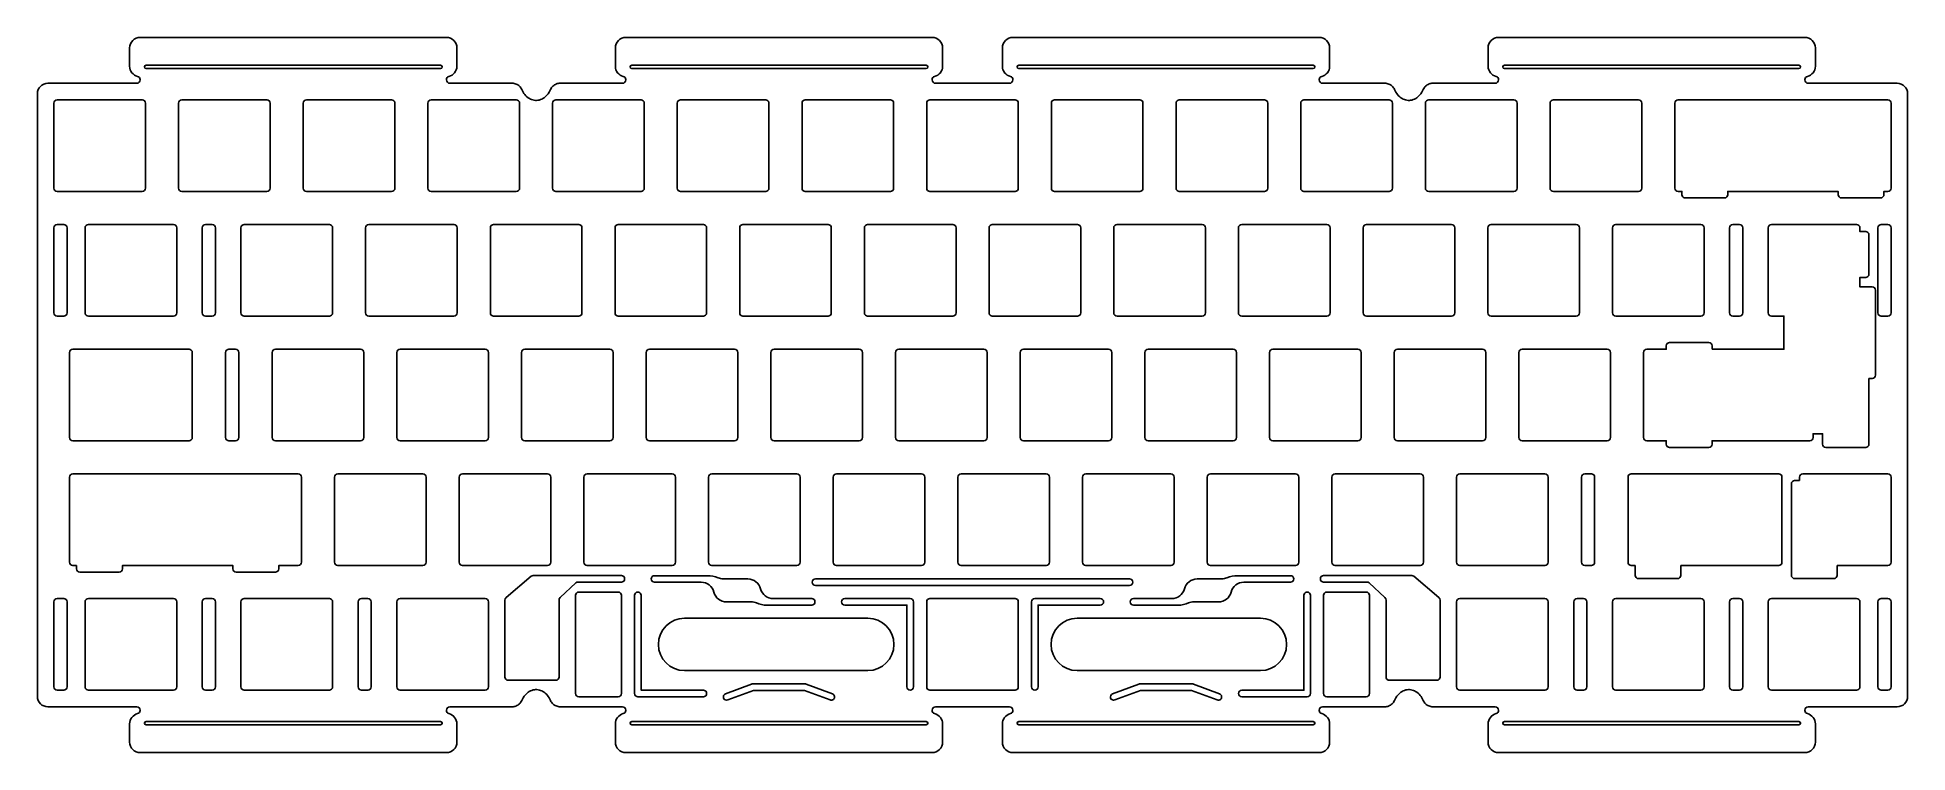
# Model space of a CAD drawing. Header units: millimetres. Extents: x 0 to 286, y -7 to 103.
import ezdxf

# ---------------------------------------------------------------- set-up
doc = ezdxf.new("R2010")
doc.units = ezdxf.units.MM
doc.layers.get('0').update_dxf_attribs({"linetype": 'CONTINUOUS'})

msp = doc.modelspace()

# ---------------------------------------------------------------- linework, layer by layer
for p, q in [((14.57, 101.12), (14.57, 98.32)), ((62.97, 102.72), (16.17, 102.72)), ((64.57, 98.32), (64.57, 101.12)), ((88.78, 101.12), (88.78, 98.32)), ((137.18, 102.72), (90.38, 102.72)), ((138.78, 98.32), (138.78, 101.12)), ((147.92, 101.12), (147.92, 98.32)), ((196.32, 102.72), (149.52, 102.72)), ((197.92, 98.32), (197.92, 101.12)), ((222.13, 101.12), (222.13, 98.32)), ((270.53, 102.72), (223.73, 102.72)), ((272.13, 98.32), (272.13, 101.12)), ((15.67, 95.72), (2.07, 95.72)), ((16.17, 96.29), (16.17, 96.22)), ((62.97, 96.22), (62.97, 96.29)), ((73.01, 95.72), (63.47, 95.72)), ((89.88, 95.72), (80.34, 95.72)), ((90.38, 96.29), (90.38, 96.22)), ((137.18, 96.22), (137.18, 96.29)), ((149.02, 95.72), (137.68, 95.72)), ((149.52, 96.29), (149.52, 96.22)), ((196.32, 96.22), (196.32, 96.29)), ((206.36, 95.72), (196.82, 95.72)), ((223.23, 95.72), (213.69, 95.72)), ((223.73, 96.29), (223.73, 96.22)), ((270.53, 96.22), (270.53, 96.29)), ((284.63, 95.72), (271.03, 95.72)), ((0.47, 94.12), (0.47, 2.07)), ((286.23, 2.07), (286.23, 94.12)), ((2.07, 0.47), (15.67, 0.47)), ((63.47, 0.47), (73.01, 0.47)), ((80.34, 0.47), (89.88, 0.47)), ((137.68, 0.47), (149.02, 0.47)), ((196.82, 0.47), (206.36, 0.47)), ((213.69, 0.47), (223.23, 0.47)), ((271.03, 0.47), (284.63, 0.47)), ((14.57, -2.13), (14.57, -4.93)), ((16.17, -0.03), (16.17, -0.09)), ((62.97, -0.09), (62.97, -0.03)), ((64.57, -4.93), (64.57, -2.13)), ((88.78, -2.13), (88.78, -4.93)), ((90.38, -0.03), (90.38, -0.09)), ((137.18, -0.09), (137.18, -0.03)), ((138.78, -4.93), (138.78, -2.13)), ((147.92, -2.13), (147.92, -4.93)), ((149.52, -0.03), (149.52, -0.09)), ((196.32, -0.09), (196.32, -0.03)), ((197.92, -4.93), (197.92, -2.13)), ((222.13, -2.13), (222.13, -4.93)), ((223.73, -0.03), (223.73, -0.09)), ((270.53, -0.09), (270.53, -0.03)), ((272.13, -4.93), (272.13, -2.13)), ((16.17, -6.53), (62.97, -6.53)), ((90.38, -6.53), (137.18, -6.53)), ((149.52, -6.53), (196.32, -6.53)), ((223.73, -6.53), (270.53, -6.53))]:
    msp.add_line(p, q)
for points in [[(17.07, 98.47, 1), (17.07, 97.97), (62.07, 97.97, 1), (62.07, 98.47)], [(136.28, 97.97, 1), (136.28, 98.47), (91.28, 98.47, 1), (91.28, 97.97)], [(195.42, 97.97, 1), (195.42, 98.47), (150.42, 98.47, 1), (150.42, 97.97)], [(269.63, 97.97, 1), (269.63, 98.47), (224.63, 98.47, 1), (224.63, 97.97)], [(16.5, 79.2, 0.414214), (17, 79.7), (17, 92.7, 0.414214), (16.5, 93.2), (3.5, 93.2, 0.414214), (3, 92.7), (3, 79.7, 0.414214), (3.5, 79.2)], [(35.55, 79.2, 0.414214), (36.05, 79.7), (36.05, 92.7, 0.414214), (35.55, 93.2), (22.55, 93.2, 0.414214), (22.05, 92.7), (22.05, 79.7, 0.414214), (22.55, 79.2)], [(54.6, 79.2, 0.414214), (55.1, 79.7), (55.1, 92.7, 0.414214), (54.6, 93.2), (41.6, 93.2, 0.414214), (41.1, 92.7), (41.1, 79.7, 0.414214), (41.6, 79.2)], [(74.15, 92.7, 0.414214), (73.65, 93.2), (60.65, 93.2, 0.414214), (60.15, 92.7), (60.15, 79.7, 0.414214), (60.65, 79.2), (73.65, 79.2, 0.414214), (74.15, 79.7)], [(92.7, 79.2, 0.414214), (93.2, 79.7), (93.2, 92.7, 0.414214), (92.7, 93.2), (79.7, 93.2, 0.414214), (79.2, 92.7), (79.2, 79.7, 0.414214), (79.7, 79.2)], [(111.75, 79.2, 0.414214), (112.25, 79.7), (112.25, 92.7, 0.414214), (111.75, 93.2), (98.75, 93.2, 0.414214), (98.25, 92.7), (98.25, 79.7, 0.414214), (98.75, 79.2)], [(131.3, 92.7, 0.414214), (130.8, 93.2), (117.8, 93.2, 0.414214), (117.3, 92.7), (117.3, 79.7, 0.414214), (117.8, 79.2), (130.8, 79.2, 0.414214), (131.3, 79.7)], [(150.35, 92.7, 0.414214), (149.85, 93.2), (136.85, 93.2, 0.414214), (136.35, 92.7), (136.35, 79.7, 0.414214), (136.85, 79.2), (149.85, 79.2, 0.414214), (150.35, 79.7)], [(155.4, 79.7, 0.414214), (155.9, 79.2), (168.9, 79.2, 0.414214), (169.4, 79.7), (169.4, 92.7, 0.414214), (168.9, 93.2), (155.9, 93.2, 0.414214), (155.4, 92.7)], [(174.45, 79.7, 0.414214), (174.95, 79.2), (187.95, 79.2, 0.414214), (188.45, 79.7), (188.45, 92.7, 0.414214), (187.95, 93.2), (174.95, 93.2, 0.414214), (174.45, 92.7)], [(194, 93.2, 0.414214), (193.5, 92.7), (193.5, 79.7, 0.414214), (194, 79.2), (207, 79.2, 0.414214), (207.5, 79.7), (207.5, 92.7, 0.414214), (207, 93.2)], [(212.55, 79.7, 0.414214), (213.05, 79.2), (226.05, 79.2, 0.414214), (226.55, 79.7), (226.55, 92.7, 0.414214), (226.05, 93.2), (213.05, 93.2, 0.414214), (212.55, 92.7)], [(245.6, 92.7, 0.414214), (245.1, 93.2), (232.1, 93.2, 0.414214), (231.6, 92.7), (231.6, 79.7, 0.414214), (232.1, 79.2), (245.1, 79.2, 0.414214), (245.6, 79.7)], [(275.61, 78.7, 0.414214), (276.11, 78.2), (282.11, 78.2, 0.414214), (282.61, 78.7), (282.61, 79.2), (283.2, 79.2, 0.414214), (283.7, 79.7), (283.7, 92.7, 0.414214), (283.2, 93.2), (251.15, 93.2, 0.414214), (250.65, 92.7), (250.65, 79.7, 0.414214), (251.15, 79.2), (251.74, 79.2), (251.74, 78.7, 0.414214), (252.24, 78.2), (258.24, 78.2, 0.414214), (258.74, 78.7), (258.74, 79.2), (275.61, 79.2)], [(3.5, 74.15, 0.414214), (3, 73.65), (3, 60.65, 0.414214), (3.5, 60.15), (4.5, 60.15, 0.414214), (5, 60.65), (5, 73.65, 0.414214), (4.5, 74.15)], [(7.76, 60.65, 0.414214), (8.26, 60.15), (21.26, 60.15, 0.414214), (21.76, 60.65), (21.76, 73.65, 0.414214), (21.26, 74.15), (8.26, 74.15, 0.414214), (7.76, 73.65)], [(26.17, 74.15, 0.414214), (25.67, 73.65), (25.67, 60.65, 0.414214), (26.17, 60.15), (27.17, 60.15, 0.414214), (27.67, 60.65), (27.67, 73.65, 0.414214), (27.17, 74.15)], [(31.58, 60.65, 0.414214), (32.08, 60.15), (45.08, 60.15, 0.414214), (45.58, 60.65), (45.58, 73.65, 0.414214), (45.08, 74.15), (32.08, 74.15, 0.414214), (31.58, 73.65)], [(64.62, 73.65, 0.414214), (64.12, 74.15), (51.12, 74.15, 0.414214), (50.62, 73.65), (50.62, 60.65, 0.414214), (51.12, 60.15), (64.12, 60.15, 0.414214), (64.62, 60.65)], [(69.68, 60.65, 0.414214), (70.18, 60.15), (83.18, 60.15, 0.414214), (83.68, 60.65), (83.68, 73.65, 0.414214), (83.18, 74.15), (70.18, 74.15, 0.414214), (69.68, 73.65)], [(89.23, 74.15, 0.414214), (88.73, 73.65), (88.73, 60.65, 0.414214), (89.23, 60.15), (102.23, 60.15, 0.414214), (102.72, 60.65), (102.72, 73.65, 0.414214), (102.23, 74.15)], [(121.78, 73.65, 0.414214), (121.28, 74.15), (108.28, 74.15, 0.414214), (107.78, 73.65), (107.78, 60.65, 0.414214), (108.28, 60.15), (121.28, 60.15, 0.414214), (121.78, 60.65)], [(140.33, 60.15, 0.414214), (140.83, 60.65), (140.83, 73.65, 0.414214), (140.33, 74.15), (127.33, 74.15, 0.414214), (126.83, 73.65), (126.83, 60.65, 0.414214), (127.33, 60.15)], [(145.88, 60.65, 0.414214), (146.38, 60.15), (159.38, 60.15, 0.414214), (159.88, 60.65), (159.88, 73.65, 0.414214), (159.38, 74.15), (146.38, 74.15, 0.414214), (145.88, 73.65)], [(178.93, 73.65, 0.414214), (178.43, 74.15), (165.43, 74.15, 0.414214), (164.93, 73.65), (164.93, 60.65, 0.414214), (165.43, 60.15), (178.43, 60.15, 0.414214), (178.93, 60.65)], [(184.48, 74.15, 0.414214), (183.98, 73.65), (183.98, 60.65, 0.414214), (184.48, 60.15), (197.48, 60.15, 0.414214), (197.98, 60.65), (197.98, 73.65, 0.414214), (197.48, 74.15)], [(217.03, 73.65, 0.414214), (216.53, 74.15), (203.53, 74.15, 0.414214), (203.03, 73.65), (203.03, 60.65, 0.414214), (203.53, 60.15), (216.53, 60.15, 0.414214), (217.03, 60.65)], [(222.08, 60.65, 0.414214), (222.58, 60.15), (235.58, 60.15, 0.414214), (236.08, 60.65), (236.08, 73.65, 0.414214), (235.58, 74.15), (222.58, 74.15, 0.414214), (222.08, 73.65)], [(254.63, 60.15, 0.414214), (255.13, 60.65), (255.13, 73.65, 0.414214), (254.63, 74.15), (241.63, 74.15, 0.414214), (241.13, 73.65), (241.13, 60.65, 0.414214), (241.63, 60.15)], [(256.36, 55.1), (267.32, 55.1), (267.32, 60.15), (265.44, 60.15, -0.414214), (264.94, 60.65), (264.94, 73.65, -0.414214), (265.44, 74.15), (278.44, 74.15, -0.414214), (278.94, 73.65), (278.94, 73.06), (279.82, 73.06, -0.414214), (280.32, 72.56), (280.32, 66.56, -0.414214), (279.82, 66.06), (278.94, 66.06), (278.94, 64.62), (280.82, 64.62, -0.414214), (281.32, 64.12), (281.32, 51.12, -0.414214), (280.82, 50.62), (280.32, 50.62), (280.32, 40.6, -0.414214), (279.82, 40.1), (273.73, 40.1, -0.414214), (273.23, 40.6), (273.23, 42.19), (271.79, 42.19), (271.79, 41.6, -0.414214), (271.29, 41.1), (256.36, 41.1), (256.36, 40.6, -0.414214), (255.86, 40.1), (249.86, 40.1, -0.414214), (249.36, 40.6), (249.36, 41.1), (246.39, 41.1, -0.414214), (245.89, 41.6), (245.89, 54.6, -0.414214), (246.39, 55.1), (249.36, 55.1), (249.36, 55.6, -0.414214), (249.86, 56.1), (255.86, 56.1, -0.414214), (256.36, 55.6)], [(259.53, 74.15, 0.414214), (259.03, 73.65), (259.03, 60.65, 0.414214), (259.53, 60.15), (260.53, 60.15, 0.414214), (261.03, 60.65), (261.03, 73.65, 0.414214), (260.53, 74.15)], [(283.2, 60.15, 0.414214), (283.7, 60.65), (283.7, 73.65, 0.414214), (283.2, 74.15), (282.2, 74.15, 0.414214), (281.7, 73.65), (281.7, 60.65, 0.414214), (282.2, 60.15)], [(24.14, 54.6, 0.414214), (23.64, 55.1), (5.88, 55.1, 0.414214), (5.38, 54.6), (5.38, 41.6, 0.414214), (5.88, 41.1), (23.64, 41.1, 0.414214), (24.14, 41.6)], [(30.74, 41.1, 0.414214), (31.24, 41.6), (31.24, 54.6, 0.414214), (30.74, 55.1), (29.74, 55.1, 0.414214), (29.24, 54.6), (29.24, 41.6, 0.414214), (29.74, 41.1)], [(50.34, 54.6, 0.414214), (49.84, 55.1), (36.84, 55.1, 0.414214), (36.34, 54.6), (36.34, 41.6, 0.414214), (36.84, 41.1), (49.84, 41.1, 0.414214), (50.34, 41.6)], [(68.89, 41.1, 0.414214), (69.39, 41.6), (69.39, 54.6, 0.414214), (68.89, 55.1), (55.89, 55.1, 0.414214), (55.39, 54.6), (55.39, 41.6, 0.414214), (55.89, 41.1)], [(88.44, 54.6, 0.414214), (87.94, 55.1), (74.94, 55.1, 0.414214), (74.44, 54.6), (74.44, 41.6, 0.414214), (74.94, 41.1), (87.94, 41.1, 0.414214), (88.44, 41.6)], [(93.49, 41.6, 0.414214), (93.99, 41.1), (106.99, 41.1, 0.414214), (107.49, 41.6), (107.49, 54.6, 0.414214), (106.99, 55.1), (93.99, 55.1, 0.414214), (93.49, 54.6)], [(126.04, 41.1, 0.414214), (126.54, 41.6), (126.54, 54.6, 0.414214), (126.04, 55.1), (113.04, 55.1, 0.414214), (112.54, 54.6), (112.54, 41.6, 0.414214), (113.04, 41.1)], [(145.09, 41.1, 0.414214), (145.59, 41.6), (145.59, 54.6, 0.414214), (145.09, 55.1), (132.09, 55.1, 0.414214), (131.59, 54.6), (131.59, 41.6, 0.414214), (132.09, 41.1)], [(150.64, 41.6, 0.414214), (151.14, 41.1), (164.14, 41.1, 0.414214), (164.64, 41.6), (164.64, 54.6, 0.414214), (164.14, 55.1), (151.14, 55.1, 0.414214), (150.64, 54.6)], [(170.19, 55.1, 0.414214), (169.69, 54.6), (169.69, 41.6, 0.414214), (170.19, 41.1), (183.19, 41.1, 0.414214), (183.69, 41.6), (183.69, 54.6, 0.414214), (183.19, 55.1)], [(202.74, 54.6, 0.414214), (202.24, 55.1), (189.24, 55.1, 0.414214), (188.74, 54.6), (188.74, 41.6, 0.414214), (189.24, 41.1), (202.24, 41.1, 0.414214), (202.74, 41.6)], [(221.79, 54.6, 0.414214), (221.29, 55.1), (208.29, 55.1, 0.414214), (207.79, 54.6), (207.79, 41.6, 0.414214), (208.29, 41.1), (221.29, 41.1, 0.414214), (221.79, 41.6)], [(240.84, 54.6, 0.414214), (240.34, 55.1), (227.34, 55.1, 0.414214), (226.84, 54.6), (226.84, 41.6, 0.414214), (227.34, 41.1), (240.34, 41.1, 0.414214), (240.84, 41.6)], [(6.47, 22.05), (5.88, 22.05, -0.414214), (5.38, 22.55), (5.38, 35.55, -0.414214), (5.88, 36.05), (40.31, 36.05, -0.414214), (40.81, 35.55), (40.81, 22.55, -0.414214), (40.31, 22.05), (37.34, 22.05), (37.34, 21.55, -0.414214), (36.84, 21.05), (30.84, 21.05, -0.414214), (30.34, 21.55), (30.34, 22.05), (13.47, 22.05), (13.47, 21.55, -0.414214), (12.97, 21.05), (6.97, 21.05, -0.414214), (6.47, 21.55)], [(46.36, 36.05, 0.414214), (45.86, 35.55), (45.86, 22.55, 0.414214), (46.36, 22.05), (59.36, 22.05, 0.414214), (59.86, 22.55), (59.86, 35.55, 0.414214), (59.36, 36.05)], [(78.41, 22.05, 0.414214), (78.91, 22.55), (78.91, 35.55, 0.414214), (78.41, 36.05), (65.41, 36.05, 0.414214), (64.91, 35.55), (64.91, 22.55, 0.414214), (65.41, 22.05)], [(83.96, 22.55, 0.414214), (84.46, 22.05), (97.46, 22.05, 0.414214), (97.96, 22.55), (97.96, 35.55, 0.414214), (97.46, 36.05), (84.46, 36.05, 0.414214), (83.96, 35.55)], [(116.51, 22.05, 0.414214), (117.01, 22.55), (117.01, 35.55, 0.414214), (116.51, 36.05), (103.51, 36.05, 0.414214), (103.01, 35.55), (103.01, 22.55, 0.414214), (103.51, 22.05)], [(135.56, 22.05, 0.414214), (136.06, 22.55), (136.06, 35.55, 0.414214), (135.56, 36.05), (122.56, 36.05, 0.414214), (122.06, 35.55), (122.06, 22.55, 0.414214), (122.56, 22.05)], [(141.61, 36.05, 0.414214), (141.11, 35.55), (141.11, 22.55, 0.414214), (141.61, 22.05), (154.61, 22.05, 0.414214), (155.11, 22.55), (155.11, 35.55, 0.414214), (154.61, 36.05)], [(174.16, 35.55, 0.414214), (173.66, 36.05), (160.66, 36.05, 0.414214), (160.16, 35.55), (160.16, 22.55, 0.414214), (160.66, 22.05), (173.66, 22.05, 0.414214), (174.16, 22.55)], [(193.21, 35.55, 0.414214), (192.71, 36.05), (179.71, 36.05, 0.414214), (179.21, 35.55), (179.21, 22.55, 0.414214), (179.71, 22.05), (192.71, 22.05, 0.414214), (193.21, 22.55)], [(212.26, 35.55, 0.414214), (211.76, 36.05), (198.76, 36.05, 0.414214), (198.26, 35.55), (198.26, 22.55, 0.414214), (198.76, 22.05), (211.76, 22.05, 0.414214), (212.26, 22.55)], [(217.81, 36.05, 0.414214), (217.31, 35.55), (217.31, 22.55, 0.414214), (217.81, 22.05), (230.81, 22.05, 0.414214), (231.31, 22.55), (231.31, 35.55, 0.414214), (230.81, 36.05)], [(236.91, 36.05, 0.414214), (236.41, 35.55), (236.41, 22.55, 0.414214), (236.91, 22.05), (237.91, 22.05, 0.414214), (238.41, 22.55), (238.41, 35.55, 0.414214), (237.91, 36.05)], [(266.53, 22.05), (251.59, 22.05), (251.59, 20.55, -0.414214), (251.09, 20.05), (245.09, 20.05, -0.414214), (244.59, 20.55), (244.59, 22.05), (244.01, 22.05, -0.414214), (243.51, 22.55), (243.51, 35.55, -0.414214), (244.01, 36.05), (266.53, 36.05, -0.414214), (267.03, 35.55), (267.03, 22.55, -0.414214)], [(268.97, 35.05), (269.7, 35.05), (269.7, 35.55, -0.414214), (270.2, 36.05), (283.2, 36.05, -0.414214), (283.7, 35.55), (283.7, 22.55, -0.414214), (283.2, 22.05), (275.47, 22.05), (275.47, 20.55, -0.414214), (274.97, 20.05), (268.97, 20.05, -0.414214), (268.47, 20.55), (268.47, 34.55, -0.414214)], [(89.7, 19.53, 1), (89.7, 20.53), (76.23, 20.53, 0.178454), (75.9, 20.41), (72.09, 17.15, 0.219532), (71.91, 16.77), (71.91, 5.02, 0.414214), (72.41, 4.52), (79.68, 4.52, 0.414214), (80.18, 5.02), (80.18, 16.78, -0.207478), (80.33, 17.15), (82.73, 19.39, -0.190375), (83.07, 19.53)], [(103.84, 18, 0.341999), (105.77, 16.5), (109.54, 16.5, -0.103148), (110.34, 16.33, 0.103148), (111.94, 16), (118.78, 16, 1), (118.78, 17), (112.91, 17, -0.341999), (110.97, 18.5, 0.341999), (109.04, 20), (105.27, 20, -0.103148), (104.48, 20.17, 0.103148), (102.88, 20.5), (94.75, 20.5, 1), (94.75, 19.5), (101.9, 19.5, -0.341999)], [(119.35, 20.02, 1), (119.35, 19.02), (167.35, 19.02, 1), (167.35, 20.02)], [(167.93, 17, 1), (167.93, 16), (174.76, 16, 0.103148), (176.36, 16.33, -0.103148), (177.16, 16.5), (180.93, 16.5, 0.341999), (182.86, 18, -0.341999), (184.8, 19.5), (191.95, 19.5, 1), (191.95, 20.5), (183.82, 20.5, 0.103148), (182.22, 20.17, -0.103148), (181.43, 20), (177.66, 20, 0.341999), (175.73, 18.5, -0.341999), (173.79, 17)], [(214.29, 4.52, 0.414214), (214.79, 5.02), (214.79, 16.77, 0.219532), (214.61, 17.15), (210.8, 20.41, 0.178454), (210.47, 20.53), (197, 20.53, 1), (197, 19.53), (203.63, 19.53, -0.190375), (203.97, 19.39), (206.37, 17.15, -0.207478), (206.53, 16.78), (206.53, 5.02, 0.414214), (207.03, 4.52)], [(83.2, 18, 0.414214), (82.7, 17.5), (82.7, 2.5, 0.414214), (83.2, 2), (89.2, 2, 0.428236), (89.7, 2.52, -0.01191), (89.7, 2.6), (89.7, 17.5, 0.414214), (89.2, 18)], [(91.73, 2.5, 0.414214), (92.23, 2), (102.23, 2, 1), (102.23, 3), (92.73, 3), (92.73, 17.5, 1), (91.73, 17.5)], [(184.48, 3, 1), (184.48, 2), (194.48, 2, 0.414214), (194.98, 2.5), (194.98, 17.5, 1), (193.98, 17.5), (193.98, 3)], [(197, 2.52, 0.01191), (197, 2.6), (197, 17.5, -0.414214), (197.5, 18), (203.5, 18, -0.414214), (204, 17.5), (204, 2.5, -0.414214), (203.5, 2), (197.5, 2, -0.428236)], [(5, 16.5, 0.414214), (4.5, 17), (3.5, 17, 0.414214), (3, 16.5), (3, 3.5, 0.414214), (3.5, 3), (4.5, 3, 0.414214), (5, 3.5)], [(21.76, 16.5, 0.414214), (21.26, 17), (8.26, 17, 0.414214), (7.76, 16.5), (7.76, 3.5, 0.414214), (8.26, 3), (21.26, 3, 0.414214), (21.76, 3.5)], [(26.17, 17, 0.414214), (25.67, 16.5), (25.67, 3.5, 0.414214), (26.17, 3), (27.17, 3, 0.414214), (27.67, 3.5), (27.67, 16.5, 0.414214), (27.17, 17)], [(45.08, 3, 0.414214), (45.58, 3.5), (45.58, 16.5, 0.414214), (45.08, 17), (32.08, 17, 0.414214), (31.58, 16.5), (31.58, 3.5, 0.414214), (32.08, 3)], [(49.98, 17, 0.414214), (49.48, 16.5), (49.48, 3.5, 0.414214), (49.98, 3), (50.98, 3, 0.414214), (51.48, 3.5), (51.48, 16.5, 0.414214), (50.98, 17)], [(68.89, 3, 0.414214), (69.39, 3.5), (69.39, 16.5, 0.414214), (68.89, 17), (55.89, 17, 0.414214), (55.39, 16.5), (55.39, 3.5, 0.414214), (55.89, 3)], [(133.33, 3.5, 1), (134.33, 3.5), (134.33, 16.5, 0.414214), (133.83, 17), (123.83, 17, 1), (123.83, 16), (133.33, 16)], [(136.85, 17, 0.414214), (136.35, 16.5), (136.35, 3.5, 0.414214), (136.85, 3), (149.85, 3, 0.414214), (150.35, 3.5), (150.35, 16.5, 0.414214), (149.85, 17)], [(162.88, 16, 1), (162.88, 17), (152.88, 17, 0.414214), (152.38, 16.5), (152.38, 3.5, 1), (153.38, 3.5), (153.38, 16)], [(217.81, 17, 0.414214), (217.31, 16.5), (217.31, 3.5, 0.414214), (217.81, 3), (230.81, 3, 0.414214), (231.31, 3.5), (231.31, 16.5, 0.414214), (230.81, 17)], [(237.22, 16.5, 0.414214), (236.72, 17), (235.72, 17, 0.414214), (235.22, 16.5), (235.22, 3.5, 0.414214), (235.72, 3), (236.72, 3, 0.414214), (237.22, 3.5)], [(255.13, 16.5, 0.414214), (254.63, 17), (241.63, 17, 0.414214), (241.13, 16.5), (241.13, 3.5, 0.414214), (241.63, 3), (254.63, 3, 0.414214), (255.13, 3.5)], [(260.53, 3, 0.414214), (261.03, 3.5), (261.03, 16.5, 0.414214), (260.53, 17), (259.53, 17, 0.414214), (259.03, 16.5), (259.03, 3.5, 0.414214), (259.53, 3)], [(278.94, 16.5, 0.414214), (278.44, 17), (265.44, 17, 0.414214), (264.94, 16.5), (264.94, 3.5, 0.414214), (265.44, 3), (278.44, 3, 0.414214), (278.94, 3.5)], [(283.2, 3, 0.414214), (283.7, 3.5), (283.7, 16.5, 0.414214), (283.2, 17), (282.2, 17, 0.414214), (281.7, 16.5), (281.7, 3.5, 0.414214), (282.2, 3)], [(127.35, 6, 1), (127.35, 14), (99.35, 14, 1), (99.35, 6)], [(159.35, 14, 1), (159.35, 6), (187.35, 6, 1), (187.35, 14)], [(105.6, 2.44, 1), (105.96, 1.51), (109.87, 2.97), (117.69, 2.97), (121.6, 1.51, 1), (121.96, 2.44), (117.96, 3.94, 0.089934), (117.78, 3.97), (109.78, 3.97, 0.089934), (109.6, 3.94)], [(177.1, 3.94, 0.089934), (176.92, 3.97), (168.92, 3.97, 0.089934), (168.74, 3.94), (164.74, 2.44, 1), (165.1, 1.51), (169.01, 2.97), (176.83, 2.97), (180.74, 1.51, 1), (181.1, 2.44)], [(62.07, -2.28, 1), (62.07, -1.78), (17.07, -1.78, 1), (17.07, -2.28)], [(91.28, -1.78, 1), (91.28, -2.28), (136.28, -2.28, 1), (136.28, -1.78)], [(150.42, -1.78, 1), (150.42, -2.28), (195.42, -2.28, 1), (195.42, -1.78)], [(269.63, -2.28, 1), (269.63, -1.78), (224.63, -1.78, 1), (224.63, -2.28)]]:
    msp.add_lwpolyline(points, format="xyb", close=True)
for centre, radius, start, end in [((16.17, 101.12), 1.6, 90, 180), ((62.97, 101.12), 1.6, 0, 90), ((90.38, 101.12), 1.6, 90, 180), ((137.18, 101.12), 1.6, 0, 90), ((149.52, 101.12), 1.6, 90, 180), ((196.32, 101.12), 1.6, 0, 90), ((223.73, 101.12), 1.6, 90, 180), ((270.53, 101.12), 1.6, 0, 90), ((16.17, 98.32), 1.6, 180, 256.2259), ((62.97, 98.32), 1.6, 283.7741, 360), ((90.38, 98.32), 1.6, 180, 256.2259), ((137.18, 98.32), 1.6, 283.7741, 360), ((149.52, 98.32), 1.6, 180, 256.2259), ((196.32, 98.32), 1.6, 283.7741, 360), ((223.73, 98.32), 1.6, 180, 256.2259), ((270.53, 98.32), 1.6, 283.7741, 360), ((2.07, 94.12), 1.6, 90, 180), ((15.67, 96.22), 0.5, 270, 360), ((15.67, 96.29), 0.5, 0, 76.2259), ((63.47, 96.29), 0.5, 103.7741, 180), ((63.47, 96.22), 0.5, 180, 270), ((89.88, 96.22), 0.5, 270, 360), ((89.88, 96.29), 0.5, 0, 76.2259), ((137.68, 96.29), 0.5, 103.7741, 180), ((137.68, 96.22), 0.5, 180, 270), ((149.02, 96.22), 0.5, 270, 360), ((149.02, 96.29), 0.5, 0, 76.2259), ((196.82, 96.29), 0.5, 103.7741, 180), ((196.82, 96.22), 0.5, 180, 270), ((223.23, 96.22), 0.5, -90, 0), ((223.23, 96.29), 0.5, 0, 76.2259), ((271.03, 96.29), 0.5, 103.7741, 180), ((271.03, 96.22), 0.5, 180, 270), ((284.63, 94.12), 1.6, 0, 90), ((2.07, 2.07), 1.6, 180, 270), ((15.67, -0.03), 0.5, 0, 90), ((63.47, -0.03), 0.5, 90, 180), ((89.88, -0.03), 0.5, 0, 90), ((137.68, -0.03), 0.5, 90, 180), ((149.02, -0.03), 0.5, 0, 90), ((196.82, -0.03), 0.5, 90, 180), ((223.23, -0.03), 0.5, 0, 90), ((271.03, -0.03), 0.5, 90, 180), ((284.63, 2.07), 1.6, 270, 360), ((16.17, -2.13), 1.6, 103.7741, 180), ((15.67, -0.09), 0.5, 283.7741, 360), ((63.47, -0.09), 0.5, 180, 256.2259), ((62.97, -2.13), 1.6, 0, 76.2259), ((90.38, -2.13), 1.6, 103.7741, 180), ((89.88, -0.09), 0.5, 283.7741, 360), ((137.68, -0.09), 0.5, 180, 256.2259), ((137.18, -2.13), 1.6, 0, 76.2259), ((149.52, -2.13), 1.6, 103.7741, 180), ((149.02, -0.09), 0.5, 283.7741, 360), ((196.82, -0.09), 0.5, 180, 256.2259), ((196.32, -2.13), 1.6, 0, 76.2259), ((223.73, -2.13), 1.6, 103.7741, 180), ((223.23, -0.09), 0.5, 283.7741, 360), ((271.03, -0.09), 0.5, 180, 256.2259), ((270.53, -2.13), 1.6, 0, 76.2259), ((16.17, -4.93), 1.6, 180, 270), ((62.97, -4.93), 1.6, -90, 0), ((90.38, -4.93), 1.6, 180, 270), ((137.18, -4.93), 1.6, 270, 360), ((149.52, -4.93), 1.6, 180, 270), ((196.32, -4.93), 1.6, -90, 0), ((223.73, -4.93), 1.6, 180, 270), ((270.53, -4.93), 1.6, 270, 360)]:
    msp.add_arc(centre, radius, start, end)
for points, knots in [([(73.01, 95.72), (73.22, 95.72), (73.42, 95.68), (73.81, 95.53), (73.98, 95.41), (74.27, 95.13), (74.39, 94.96), (74.47, 94.78)], [0, 0, 0, 0, 0.0625031, 0.0625031, 0.1250062, 0.1250062, 0.1839726, 0.1839726, 0.1839726, 0.1839726]), ([(78.88, 94.78), (78.82, 94.64), (78.74, 94.5), (78.45, 94.02), (78.19, 93.73), (77.67, 93.35), (77.41, 93.22), (76.88, 93.1), (76.62, 93.09), (76.11, 93.17), (75.87, 93.26), (75.38, 93.55), (75.15, 93.76), (74.76, 94.23), (74.59, 94.5), (74.47, 94.78)], [0.1195202, 0.1195202, 0.1195202, 0.1195202, 0.1713081, 0.1713081, 0.3052649, 0.3052649, 0.4127131, 0.4127131, 0.5091007, 0.5091007, 0.6055734, 0.6055734, 0.7209477, 0.7209477, 0.8360207, 0.8360207, 0.8360207, 0.8360207]), ([(78.88, 94.78), (78.97, 94.97), (79.09, 95.15), (79.39, 95.43), (79.57, 95.54), (79.95, 95.69), (80.14, 95.72), (80.34, 95.72)], [0, 0, 0, 0, 0.0625031, 0.0625031, 0.1250062, 0.1250062, 0.1839726, 0.1839726, 0.1839726, 0.1839726]), ([(206.36, 95.72), (206.57, 95.72), (206.77, 95.68), (207.16, 95.53), (207.33, 95.41), (207.62, 95.13), (207.74, 94.96), (207.82, 94.78)], [0, 0, 0, 0, 0.0625031, 0.0625031, 0.1250062, 0.1250062, 0.1839726, 0.1839726, 0.1839726, 0.1839726]), ([(212.23, 94.78), (212.17, 94.64), (212.09, 94.5), (211.8, 94.02), (211.54, 93.73), (211.02, 93.35), (210.76, 93.22), (210.23, 93.1), (209.97, 93.09), (209.46, 93.17), (209.22, 93.26), (208.73, 93.55), (208.5, 93.76), (208.11, 94.23), (207.94, 94.5), (207.82, 94.78)], [0.1195202, 0.1195202, 0.1195202, 0.1195202, 0.1713081, 0.1713081, 0.3052649, 0.3052649, 0.4127131, 0.4127131, 0.5091007, 0.5091007, 0.6055734, 0.6055734, 0.7209477, 0.7209477, 0.8360207, 0.8360207, 0.8360207, 0.8360207]), ([(212.23, 94.78), (212.32, 94.97), (212.44, 95.15), (212.74, 95.43), (212.92, 95.54), (213.3, 95.69), (213.49, 95.72), (213.69, 95.72)], [0, 0, 0, 0, 0.0625031, 0.0625031, 0.1250062, 0.1250062, 0.1839726, 0.1839726, 0.1839726, 0.1839726]), ([(74.47, 1.42), (74.53, 1.56), (74.61, 1.7), (74.9, 2.18), (75.16, 2.47), (75.68, 2.85), (75.94, 2.98), (76.47, 3.1), (76.73, 3.11), (77.24, 3.03), (77.48, 2.94), (77.97, 2.65), (78.2, 2.44), (78.59, 1.97), (78.76, 1.7), (78.88, 1.42)], [0.1195202, 0.1195202, 0.1195202, 0.1195202, 0.1713081, 0.1713081, 0.3052649, 0.3052649, 0.4127131, 0.4127131, 0.5091007, 0.5091007, 0.6055734, 0.6055734, 0.7209477, 0.7209477, 0.8360207, 0.8360207, 0.8360207, 0.8360207]), ([(207.82, 1.42), (207.88, 1.56), (207.96, 1.7), (208.25, 2.18), (208.51, 2.47), (209.03, 2.85), (209.29, 2.98), (209.82, 3.1), (210.08, 3.11), (210.59, 3.03), (210.83, 2.94), (211.32, 2.65), (211.55, 2.44), (211.94, 1.97), (212.11, 1.7), (212.23, 1.42)], [0.1195202, 0.1195202, 0.1195202, 0.1195202, 0.1713081, 0.1713081, 0.3052649, 0.3052649, 0.4127131, 0.4127131, 0.5091007, 0.5091007, 0.6055734, 0.6055734, 0.7209477, 0.7209477, 0.8360207, 0.8360207, 0.8360207, 0.8360207]), ([(74.47, 1.42), (74.38, 1.23), (74.26, 1.05), (73.96, 0.77), (73.78, 0.66), (73.4, 0.51), (73.21, 0.47), (73.01, 0.47)], [0, 0, 0, 0, 0.0625031, 0.0625031, 0.1250062, 0.1250062, 0.1839726, 0.1839726, 0.1839726, 0.1839726]), ([(80.34, 0.47), (80.13, 0.47), (79.93, 0.52), (79.54, 0.67), (79.37, 0.79), (79.08, 1.07), (78.96, 1.24), (78.88, 1.42)], [0, 0, 0, 0, 0.0625031, 0.0625031, 0.1250062, 0.1250062, 0.1839726, 0.1839726, 0.1839726, 0.1839726]), ([(207.82, 1.42), (207.73, 1.23), (207.61, 1.05), (207.31, 0.77), (207.13, 0.66), (206.75, 0.51), (206.56, 0.47), (206.36, 0.47)], [0, 0, 0, 0, 0.0625031, 0.0625031, 0.1250062, 0.1250062, 0.1839726, 0.1839726, 0.1839726, 0.1839726]), ([(213.69, 0.47), (213.48, 0.47), (213.28, 0.52), (212.89, 0.67), (212.72, 0.79), (212.43, 1.07), (212.31, 1.24), (212.23, 1.42)], [0, 0, 0, 0, 0.0625031, 0.0625031, 0.1250062, 0.1250062, 0.1839726, 0.1839726, 0.1839726, 0.1839726])]:
    msp.add_open_spline(points, degree=3, knots=knots)

doc.saveas('drawing.dxf')
